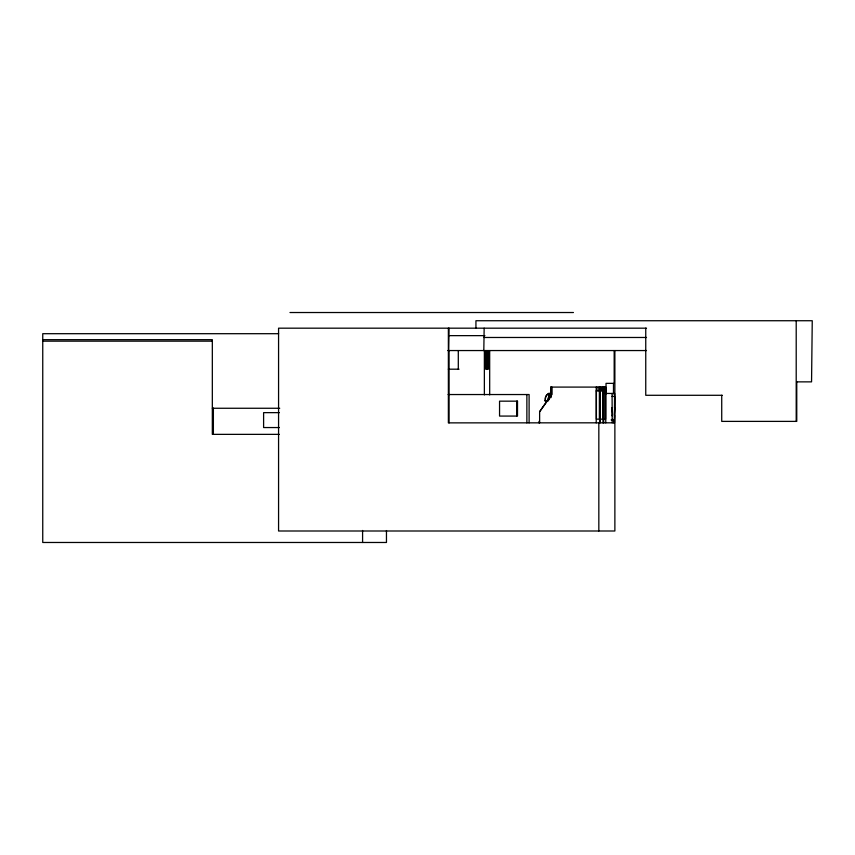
<?xml version="1.0" encoding="UTF-8"?>
<svg xmlns="http://www.w3.org/2000/svg" width="855" height="855" viewBox="0 0 855 855"><rect width="100%" height="100%" fill="white"/><g stroke="black" fill="none" stroke-linecap="round" stroke-linejoin="round"><path stroke-width="1.28" d="M614.563 407.953L614.563 396.41L612.073 396.41M614.531 415.562L614.499 422.819L448.373 422.872L448.373 328.181M614.702 408.081L614.542 408.893M614.392 415.445L614.681 409M614.553 408.434L614.649 393.471L604.485 393.428M614.531 414.985L614.36 419.837L611.154 419.891M448.725 350.55L449.078 328.181M614.403 414.867L614.542 409M483.812 350.55L484.154 328.181M612.073 393.439L612.148 408.081M539.623 422.872L539.623 411.693L551.539 394.54L551.539 387.091M551.892 387.091L551.892 394.54L539.623 411.693M289.984 312.524L573.438 312.524M646.519 328.181L278.57 328.181L278.57 530.998L614.873 530.998L614.873 350.55M278.634 333.696L42.75 333.696L42.75 542.476L386.46 542.476L386.46 530.538M448.993 335.641L484.903 335.641M484.154 337.479L646.519 337.479M42.75 339.67L212.329 339.67L212.329 434.361L279.35 434.361M42.75 341.156L212.329 341.156M447.785 350.55L646.498 350.55M448.319 369.189L459.05 369.189M796.657 381.864L811.555 381.864L812.25 320.732L475.936 320.732L475.936 328.181M596.234 390.821L599.419 390.821L599.419 419.153L596.395 419.153L596.395 390.821M599.601 390.821L602.786 390.821L602.786 419.153L600.189 419.153M602.999 390.821L605.586 390.821L605.586 419.153L602.999 419.153M551.411 393.428L548.76 393.439L548.696 399.691M448.106 394.54L529.106 394.54L529.106 422.872M722.283 395.288L645.749 395.288L645.749 328.181M545.201 400.877L545.201 399.018A6.06 6.049 -90 0 1 548.931 393.428L548.889 399.851M544.956 400.877L547.798 400.877M212.329 408.263L279.724 408.263M279.393 412.644L263.607 412.644L263.607 427.553L279.393 427.553M539.003 421.387L539.003 422.872M612.34 419.837L612.319 419.153M612.201 422.819L612.18 415.327M612.02 408.776L612.319 415.209M612.308 415.092L612.009 408.316M612.159 408.669L612.009 407.589M612.18 415.209L612.319 416.171M796.764 381.864L796.764 421.387L721.727 421.387L721.727 395.288M796.208 320.732L796.208 421.387M614.179 350.55L614.179 383.361L606.035 383.361L606.035 393.899M613.634 419.891L613.634 422.872M613.484 383.361L613.484 393.899M605.768 422.872L605.768 387.091L550.641 387.091L550.641 397.693M604.998 387.091L604.998 390.821M604.474 387.091L604.474 390.821M603.876 390.821L603.876 419.153M603.705 387.091L603.705 422.872M602.957 387.091L602.957 422.872M602.187 387.091L602.187 390.821M600.969 387.091L600.969 390.821M600.37 390.821L600.37 419.153M600.199 387.091L600.199 422.872M599.601 387.091L599.601 422.872M598.831 387.091L598.831 390.821M598.831 422.872L598.831 530.998M596.993 387.091L596.993 390.821M596.224 387.091L596.224 422.872M550.812 387.091L550.812 397.693M548.183 400.877L548.183 399.018A4.938 4.938 -90 0 1 548.931 396.41M545.415 400.877L545.415 399.018A6.06 6.049 -90 0 1 545.875 396.699M526.872 394.54L526.872 422.872M516.687 401.166L516.687 416.075M489.68 350.55L489.68 394.914M488.387 350.55L488.387 369.189L487.842 369.189L487.842 350.55M487.297 350.55L487.297 369.189L486.752 369.189L486.752 350.55M486.206 350.55L486.206 369.189L485.661 369.189L485.661 350.55M484.368 350.55L484.368 394.914M458.301 350.55L458.301 369.189M449.078 350.55L449.078 422.872M362.584 530.463L362.584 542.476M213.376 408.059L213.376 434.361M548.397 399.018A4.938 4.938 -90 0 1 548.728 397.222M550.631 393.685A6.06 6.049 -90 0 1 551.165 393.428M550.417 393.685A6.06 6.049 -90 0 1 550.951 393.428M546.121 396.164A6.06 6.049 -90 0 1 549.134 393.428M517.499 401.166L499.555 401.166L499.555 416.075L517.499 416.075L517.499 401.166"/></g></svg>
